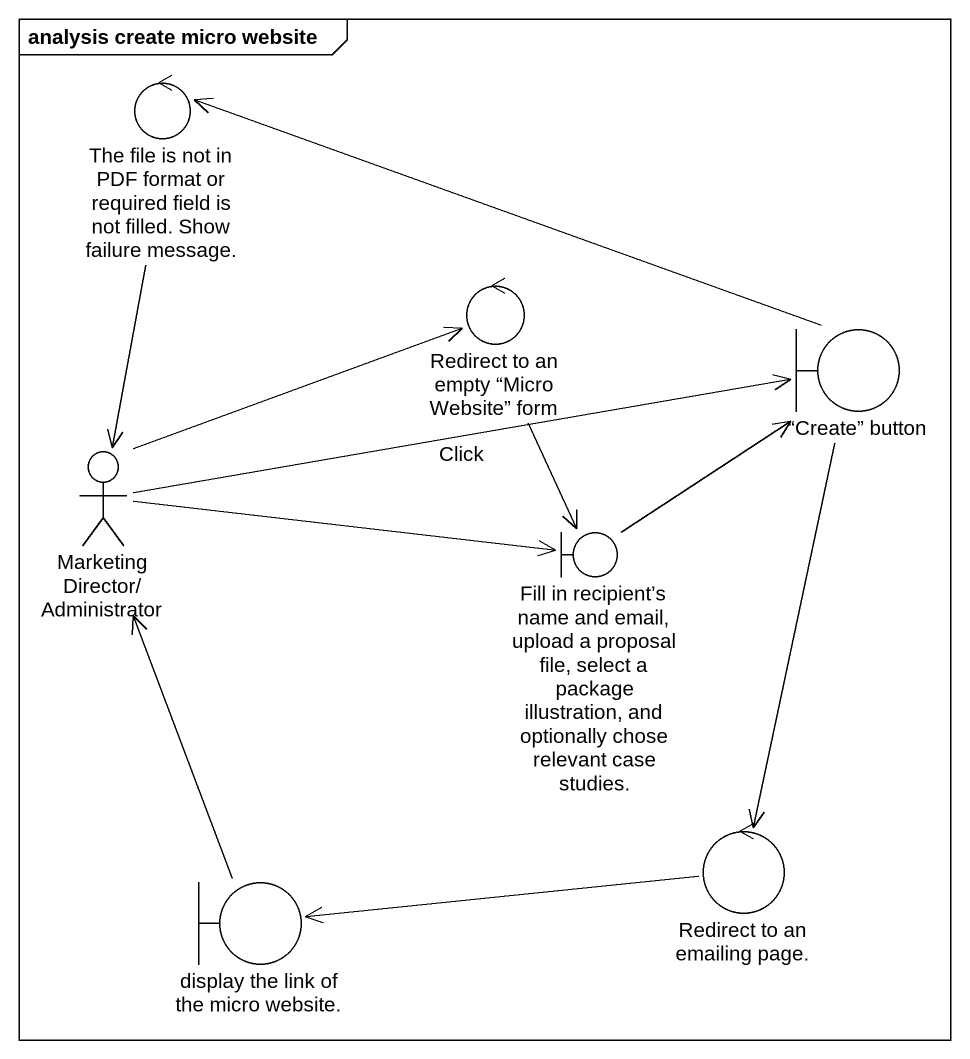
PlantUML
@startuml
mainframe analysis create micro website
control "The file is not in PDF format or required field is not filled. Show failure message." as The_file_is_not_in_PDF
control "Redirect to an empty “Micro Website” form" as Redirect_to_an_empty_Micro
boundary "“Create” button" as Create_button
actor "Marketing Director/Administrator" as Marketing_Director
boundary "Fill in recipient’s name and email, upload a proposal file, select a package illustration, and optionally chose relevant case studies." as Fill_in_recipient_s_name
boundary "display the link of the micro website." as display_the_link_of_the
control "Redirect to an emailing page." as Redirect_to_an_emailing_page
The_file_is_not_in_PDF --> Marketing_Director
Redirect_to_an_empty_Micro --> Fill_in_recipient_s_name
Create_button -left-> The_file_is_not_in_PDF
Create_button --> Redirect_to_an_emailing_page
Marketing_Director -right-> Redirect_to_an_empty_Micro
Marketing_Director -right-> Create_button : Click
Marketing_Director -right-> Fill_in_recipient_s_name
Fill_in_recipient_s_name -up-> Create_button
display_the_link_of_the -up-> Marketing_Director
Redirect_to_an_emailing_page -left-> display_the_link_of_the
@enduml
